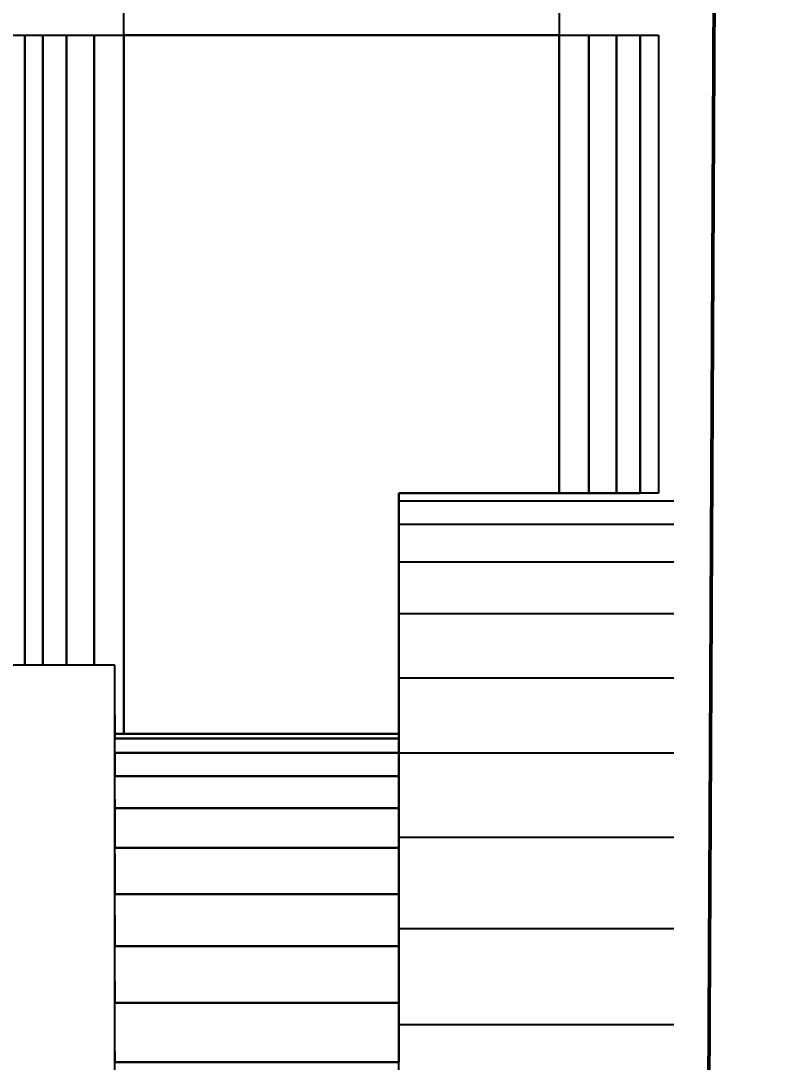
# Model space of a CAD drawing. Header units: millimetres. Extents: x 103208 to 171806, y -164 to 10038.
# Drawn here: x 109170.26 to 109174.55, y 7071.04 to 7076.86 of the extents above; entities that cross this region are included whole.
import ezdxf

# ---------------------------------------------------------------- set-up
doc = ezdxf.new("R2010")
doc.units = ezdxf.units.MM
doc.layers.add('Parede Baixa', color=5, linetype='Continuous', lineweight=50)
doc.layers.add('Piso', color=55, linetype='Continuous')
doc.styles.add('Valéria', font='romantic.ttf', dxfattribs={"height": 10})
doc.dimstyles.new('Cota - 50', dxfattribs={"dimtxt": 10, "dimasz": 5, "dimexe": 10, "dimexo": 20, "dimgap": 5, "dimtad": 1, "dimtxsty": 'Valéria', "dimblk": 'DOT', "dimcen": 0, "dimclrd": 12, "dimclre": 12, "dimclrt": 2, "dimazin": 2, "dimtfac": 1, "dimtix": 1, "dimtmove": 0, "dimatfit": 3, "dimldrblk": 'DOT', "dimfxl": 1, "dimarcsym": 0})

# ---------------------------------------------------------------- blocks, each defined once
blk = doc.blocks.new('_Dot')
at = {"color": 0, "linetype": 'ByBlock', "lineweight": -2}
blk.add_line((-0.5, 0), (-1, 0), dxfattribs=at)
at = {"color": 0, "linetype": 'ByBlock', "const_width": 0.5}
blk.add_lwpolyline([(-0.25, 0, 1), (0.25, 0, 1)], format="xyb", close=True, dxfattribs=at)
blk = doc.blocks.new('*D1195')
at = {"color": 12, "lineweight": -2, "transparency": 16777216}
for p, q in [((109154.5542, 7166.1057), (109145.4036, 7166.1057)), ((109155.4036, 7161.1057), (109155.4036, 6955.1839)), ((109153.525, 6950.1839), (109145.4036, 6950.1839))]:
    blk.add_line(p, q, dxfattribs=at)
at = {"layer": 'Defpoints', "color": 0, "transparency": 16777216}
for p in [(109174.5542, 7166.1057, -114808.7603), (109155.4036, 6950.1839), (109173.525, 6950.1839, 9825)]:
    blk.add_point(p, dxfattribs=at)
at = {"color": 12, "lineweight": -2, "transparency": 16777216, "xscale": 5, "yscale": 5, "zscale": 5}
for p, rotation in [((109155.4036, 7166.1057), 90), ((109155.4036, 6950.1839), 270)]:
    blk.add_blockref('_Dot', p, dxfattribs=dict(at, rotation=rotation))
at = {"color": 2, "transparency": 16777216, "insert": (109145.2556, 7058.1448), "char_height": 10, "attachment_point": 5, "rotation": 90, "style": 'Valéria'}
blk.add_mtext('216', dxfattribs=at)

msp = doc.modelspace()

# ---------------------------------------------------------------- hatches: boundary and pattern name
at = {"layer": 'Piso'}
h = msp.add_hatch(dxfattribs=at)
h.set_pattern_fill('ANSI37', color=256, scale=13.333333, angle=-45)
h.set_pattern_definition([(360, (-5584.31, 0), (3e-14, 42.333333), []), (90, (-5584.31, 0), (-42.333333, 3e-14), [])])
h.paths.add_polyline_path([(109095.70724, 7072.53175), (109095.79851, 7075.19891), (109095.98094, 7077.86139), (109096.39393, 7080.43647), (109097.17967, 7082.92327), (109098.32123, 7085.26814), (109099.01208, 7086.27779), (109024.17195, 7086.27779), (109023.9537, 7040.4907), (109173.952, 7039.77573), (109173.95394, 7040.18322), (109168.88034, 7040.18322), (109168.88034, 7040.21474), (109168.88034, 7042.3697), (109168.50817, 7042.62279), (109168.20521, 7042.98917), (109168.15479, 7043.08973), (109168.07314, 7043.21812), (109167.89677, 7043.7113), (109167.80608, 7044.34001), (109167.83023, 7044.34119), (109167.83023, 7060.80629), (109167.89677, 7061.26758), (109168.07314, 7061.76076), (109168.34514, 7062.18846), (109168.5677, 7062.38213), (109168.66852, 7062.49607), (109169.14438, 7062.71883), (109169.42953, 7062.74204), (109169.60138, 7062.76099), (109169.83528, 7062.486), (109169.88208, 7062.01685), (109169.625, 7061.68095), (109169.50182, 7061.72366), (109169.45173, 7061.71914), (109169.40564, 7061.71061), (109169.30514, 7061.66357), (109169.20663, 7061.5952), (109169.18814, 7061.575), (109169.10318, 7061.47225), (109169.02867, 7061.35509), (109168.97867, 7061.25804), (109168.9159, 7061.08575), (109168.87678, 7060.91459), (109168.86224, 7060.79215), (109168.85396, 7060.61801), (109168.85396, 7045.30322), (109173.97835, 7045.30322), (109174.0828, 7067.21856), (109173.81808, 7067.21856), (109173.81808, 7064.26797), (109173.76723, 7064.22895), (109173.60723, 7064.02043), (109173.26383, 7063.97522), (109170.62357, 7063.97522), (109170.23704, 7064.27182), (109170.19183, 7064.61522), (109170.19183, 7065.80868), (109167.98394, 7065.80868), (109167.6358, 7065.80868), (109167.6358, 7068.13522), (109165.07183, 7068.13522), (109165.07183, 7047.29221), (109113.93984, 7047.29221), (109113.571, 7047.31868), (109111.2831, 7047.45155), (109108.68002, 7048.00622), (109106.1891, 7048.94376), (109103.86631, 7050.2431), (109101.76383, 7051.87505), (109099.92892, 7053.80294), (109098.40279, 7055.98345), (109097.21975, 7058.36758), (109096.40638, 7060.90176), (109095.98094, 7063.52905), (109095.79851, 7066.19153), (109095.70724, 7068.85869), (109095.69583, 7070.19305)])
h.paths.add_polyline_path([(109110.8053, 7093.8674), (109113.40305, 7094.09823), (109165.07183, 7094.09823), (109165.07183, 7086.27779), (109174.17365, 7086.27779), (109174.2304, 7098.18278), (109124.23032, 7098.28527), (109124.55407, 7166.20822), (109121.16469, 7166.21517), (109121.15987, 7163.86231), (109115.55937, 7163.86231, -0.4037223), (109036.61042, 7087.7019), (109033.61042, 7087.7019), (109033.61042, 7091.7019), (109030.11042, 7091.7019), (109030.11042, 7090.2019, -0.3992018), (109029.19048, 7089.2019), (109027.11042, 7089.2019), (109026.11042, 7090.2019), (109025.96397, 7090.34835), (109025.61042, 7091.2019, -0.4142136), (109025.11042, 7091.7019), (109025.11042, 7094.2019, -0.4142136), (109025.61042, 7094.7019), (109025.96397, 7095.55546), (109027.11042, 7096.7019), (109029.11042, 7096.7019, -0.4142136), (109030.11042, 7095.7019), (109030.11042, 7094.2019), (109033.61042, 7094.2019), (109033.61042, 7164.69205), (109024.54571, 7164.69205), (109024.17195, 7086.27779), (109099.01208, 7086.27779), (109099.79396, 7087.42049), (109101.5661, 7089.33389), (109103.59942, 7090.96705), (109105.85003, 7092.28474), (109108.26939, 7093.25852)])
h.paths.add_polyline_path([(109115.55937, 7163.86231), (109115.69322, 7163.86231), (109115.69322, 7169.69205), (109034.6104, 7169.69205), (109033.6104, 7169.69205), (109033.6104, 7166.69205), (109036.61042, 7166.69205), (109036.61042, 7094.2019), (109040.11042, 7094.2019), (109040.11042, 7095.7019, -0.4142136), (109041.11042, 7096.7019), (109043.11042, 7096.7019), (109044.25687, 7095.55546), (109044.61042, 7094.7019, -0.4142136), (109045.11042, 7094.2019), (109045.11042, 7091.7019, -0.4142136), (109044.61042, 7091.2019), (109044.61042, 7094.7019), (109044.25687, 7095.55546), (109044.11042, 7095.7019), (109044.11042, 7090.2019), (109043.11042, 7089.2019), (109041.06629, 7089.2019, -0.4010609), (109040.11042, 7090.03391), (109040.11042, 7091.7019), (109036.61042, 7091.7019), (109036.61042, 7087.7019, 0.4037223)])
h.paths.add_polyline_path([(109036.60034, 7108.69263), (109116.55301, 7108.69263), (109116.55301, 7151.79388), (109036.60034, 7151.79388)], flags=25)

# ---------------------------------------------------------------- linework, layer by layer
at = {"layer": 'Parede Baixa'}
msp.add_line((109173.52496, 6950.18391, -114808.76029), (109174.55415, 7166.10573, -114808.76029), dxfattribs=at)
at = {"layer": 'Piso'}
for p, q in [((109172.36783, 7074.21522, -114808.76029), (109172.36783, 7074.17188, -114808.76029)), ((109173.26383, 7074.21522, -114808.76029), (109172.36783, 7074.21522, -114808.76029)), ((109173.42947, 7074.21522, -114808.76029), (109173.26383, 7074.21522, -114808.76029)), ((109173.58383, 7074.21522, -114808.76029), (109173.42947, 7074.21522, -114808.76029)), ((109173.71638, 7074.21522, -114808.76029), (109173.58383, 7074.21522, -114808.76029)), ((109172.36783, 7074.17188, -114808.76029), (109172.36783, 7074.04294, -114808.76029)), ((109172.36783, 7074.04294, -114808.76029), (109172.36783, 7073.83156, -114808.76029)), ((109172.36783, 7073.83156, -114808.76029), (109172.36783, 7073.54296, -114808.76029)), ((109172.36783, 7073.54296, -114808.76029), (109172.36783, 7073.18424, -114808.76029)), ((109170.27757, 7073.25522, -114808.76029), (109170.21364, 7073.25522, -114808.76029)), ((109170.37928, 7073.25522, -114808.76029), (109170.27757, 7073.25522, -114808.76029)), ((109170.51183, 7073.25522, -114808.76029), (109170.37928, 7073.25522, -114808.76029)), ((109170.66618, 7073.25522, -114808.76029), (109170.51183, 7073.25522, -114808.76029)), ((109170.78063, 7073.25522, -114808.76029), (109170.66618, 7073.25522, -114808.76029)), ((109170.78063, 7073.2237, -114808.76029), (109170.78063, 7073.25522, -114808.76029)), ((109170.78063, 7073.12993, -114808.76029), (109170.78063, 7073.2237, -114808.76029)), ((109172.36783, 7073.18424, -114808.76029), (109172.36783, 7072.87122, -114808.76029)), ((109170.78063, 7072.9762, -114808.76029), (109170.78063, 7073.12993, -114808.76029)), ((109170.78063, 7072.87122, -114808.76029), (109170.78063, 7072.9762, -114808.76029)), ((109170.83183, 7072.87122, -114808.76029), (109170.78063, 7072.87122, -114808.76029)), ((109170.78063, 7072.84443, -114808.76029), (109170.78063, 7072.87122, -114808.76029)), ((109172.36783, 7072.87122, -114808.76029), (109170.83183, 7072.87122, -114808.76029)), ((109172.36783, 7072.87122, -114808.76029), (109172.36783, 7072.84443, -114808.76029)), ((109170.78063, 7072.76472, -114808.76029), (109170.78063, 7072.84443, -114808.76029)), ((109172.36783, 7072.84443, -114808.76029), (109172.36783, 7072.76472, -114808.76029)), ((109170.78063, 7072.63405, -114808.76029), (109170.78063, 7072.76472, -114808.76029)), ((109172.36783, 7072.76472, -114808.76029), (109172.36783, 7072.63405, -114808.76029)), ((109170.78063, 7072.50541, -114808.76029), (109170.78063, 7072.63405, -114808.76029)), ((109172.36783, 7072.63405, -114808.76029), (109172.36783, 7072.45564, -114808.76029)), ((109170.78063, 7072.45564, -114808.76029), (109170.78063, 7072.50541, -114808.76029)), ((109170.78063, 7072.23389, -114808.76029), (109170.78063, 7072.45564, -114808.76029)), ((109172.36783, 7072.45564, -114808.76029), (109172.36783, 7072.29327, -114808.76029)), ((109172.36783, 7072.29327, -114808.76029), (109172.36783, 7072.23389, -114808.76029)), ((109170.78063, 7072.19995, -114808.76029), (109170.78063, 7072.23389, -114808.76029)), ((109172.36783, 7072.23389, -114808.76029), (109172.36783, 7071.97424, -114808.76029)), ((109170.78063, 7071.97424, -114808.76029), (109170.78063, 7072.19995, -114808.76029)), ((109170.78063, 7071.85744, -114808.76029), (109170.78063, 7071.97424, -114808.76029)), ((109172.36783, 7071.97424, -114808.76029), (109172.36783, 7071.78296, -114808.76029)), ((109170.78063, 7071.6831, -114808.76029), (109170.78063, 7071.85744, -114808.76029)), ((109172.36783, 7071.78296, -114808.76029), (109172.36783, 7071.6831, -114808.76029)), ((109170.78063, 7071.4863, -114808.76029), (109170.78063, 7071.6831, -114808.76029)), ((109172.36783, 7071.6831, -114808.76029), (109172.36783, 7071.36764, -114808.76029)), ((109170.78063, 7071.36764, -114808.76029), (109170.78063, 7071.4863, -114808.76029)), ((109170.78063, 7071.09569, -114808.76029), (109170.78063, 7071.36764, -114808.76029)), ((109172.36783, 7071.36764, -114808.76029), (109172.36783, 7071.24587, -114808.76029)), ((109172.36783, 7071.24587, -114808.76029), (109172.36783, 7071.03562, -114808.76029)), ((109170.78063, 7071.03562, -114808.76029), (109170.78063, 7071.09569, -114808.76029)), ((109170.78063, 7070.69522, -114808.76029), (109170.78063, 7071.03562, -114808.76029))]:
    msp.add_line(p, q, dxfattribs=at)
for points, invisible_edges in [([(109173.26383, 7076.77522, -114808.76029), (109170.83183, 7076.94087, -114808.76029), (109173.26383, 7076.94087, -114808.76029)], 1), ([(109170.83183, 7076.94087, -114808.76029), (109173.26383, 7076.77522, -114808.76029), (109170.83183, 7076.77522, -114808.76029)], 1), ([(109170.21364, 7073.25522, -114808.76029), (109170.27757, 7076.77522, -114808.76029), (109170.27757, 7073.25522, -114808.76029)], 1), ([(109170.27757, 7076.77522, -114808.76029), (109170.21364, 7073.25522, -114808.76029), (109170.21364, 7076.77522, -114808.76029)], 3), ([(109170.27757, 7073.25522, -114808.76029), (109170.37928, 7076.77522, -114808.76029), (109170.37928, 7073.25522, -114808.76029)], 1), ([(109170.37928, 7076.77522, -114808.76029), (109170.27757, 7073.25522, -114808.76029), (109170.27757, 7076.77522, -114808.76029)], 1), ([(109170.37928, 7073.25522, -114808.76029), (109170.51183, 7076.77522, -114808.76029), (109170.51183, 7073.25522, -114808.76029)], 1), ([(109170.51183, 7076.77522, -114808.76029), (109170.37928, 7073.25522, -114808.76029), (109170.37928, 7076.77522, -114808.76029)], 1), ([(109170.51183, 7073.25522, -114808.76029), (109170.66618, 7076.77522, -114808.76029), (109170.66618, 7073.25522, -114808.76029)], 1), ([(109170.66618, 7076.77522, -114808.76029), (109170.51183, 7073.25522, -114808.76029), (109170.51183, 7076.77522, -114808.76029)], 1), ([(109170.83183, 7076.77522, -114808.76029), (109170.78063, 7073.25522, -114808.76029), (109170.66618, 7076.77522, -114808.76029)], 3), ([(109170.66618, 7076.77522, -114808.76029), (109170.78063, 7073.25522, -114808.76029), (109170.66618, 7073.25522, -114808.76029)], 1), ([(109170.78063, 7072.87122, -114808.76029), (109170.83183, 7076.77522, -114808.76029), (109170.83183, 7072.87122, -114808.76029)], 1), ([(109173.26383, 7076.77522, -114808.76029), (109172.36783, 7074.21522, -114808.76029), (109170.83183, 7076.77522, -114808.76029)], 3), ([(109170.83183, 7076.77522, -114808.76029), (109172.36783, 7074.21522, -114808.76029), (109170.83183, 7072.87122, -114808.76029)], 3), ([(109172.36783, 7074.21522, -114808.76029), (109173.26383, 7076.77522, -114808.76029), (109173.26383, 7074.21522, -114808.76029)], 1), ([(109173.26383, 7074.21522, -114808.76029), (109173.42947, 7076.77522, -114808.76029), (109173.42947, 7074.21522, -114808.76029)], 1), ([(109173.42947, 7076.77522, -114808.76029), (109173.26383, 7074.21522, -114808.76029), (109173.26383, 7076.77522, -114808.76029)], 1), ([(109173.42947, 7074.21522, -114808.76029), (109173.58383, 7076.77522, -114808.76029), (109173.58383, 7074.21522, -114808.76029)], 1), ([(109173.58383, 7076.77522, -114808.76029), (109173.42947, 7074.21522, -114808.76029), (109173.42947, 7076.77522, -114808.76029)], 1), ([(109173.58383, 7074.21522, -114808.76029), (109173.71638, 7076.77522, -114808.76029), (109173.71638, 7074.21522, -114808.76029)], 1), ([(109173.71638, 7076.77522, -114808.76029), (109173.58383, 7074.21522, -114808.76029), (109173.58383, 7076.77522, -114808.76029)], 1), ([(109173.71638, 7074.21522, -114808.76029), (109173.81808, 7076.77522, -114808.76029), (109173.81808, 7074.21522, -114808.76029)], 1), ([(109173.81808, 7076.77522, -114808.76029), (109173.71638, 7074.21522, -114808.76029), (109173.71638, 7076.77522, -114808.76029)], 1), ([(109172.36783, 7074.17188, -114808.76029), (109170.83183, 7072.87122, -114808.76029), (109172.36783, 7074.21522, -114808.76029)], 3), ([(109173.71638, 7074.21522, -114808.76029), (109172.36783, 7074.17188, -114808.76029), (109173.58383, 7074.21522, -114808.76029)], 3), ([(109173.58383, 7074.21522, -114808.76029), (109172.36783, 7074.17188, -114808.76029), (109173.42947, 7074.21522, -114808.76029)], 3), ([(109173.42947, 7074.21522, -114808.76029), (109172.36783, 7074.17188, -114808.76029), (109173.26383, 7074.21522, -114808.76029)], 3), ([(109173.26383, 7074.21522, -114808.76029), (109172.36783, 7074.17188, -114808.76029), (109172.36783, 7074.21522, -114808.76029)], 1), ([(109172.36783, 7074.04294, -114808.76029), (109170.83183, 7072.87122, -114808.76029), (109172.36783, 7074.17188, -114808.76029)], 3), ([(109173.90383, 7074.17188, -114808.76029), (109172.36783, 7074.04294, -114808.76029), (109172.36783, 7074.17188, -114808.76029)], 1), ([(109172.36783, 7073.83156, -114808.76029), (109170.83183, 7072.87122, -114808.76029), (109172.36783, 7074.04294, -114808.76029)], 3), ([(109173.90383, 7074.04294, -114808.76029), (109172.36783, 7073.83156, -114808.76029), (109172.36783, 7074.04294, -114808.76029)], 1), ([(109172.36783, 7073.54296, -114808.76029), (109170.83183, 7072.87122, -114808.76029), (109172.36783, 7073.83156, -114808.76029)], 3), ([(109173.90383, 7073.83156, -114808.76029), (109172.36783, 7073.54296, -114808.76029), (109172.36783, 7073.83156, -114808.76029)], 1), ([(109172.36783, 7073.18424, -114808.76029), (109170.83183, 7072.87122, -114808.76029), (109172.36783, 7073.54296, -114808.76029)], 3), ([(109173.90383, 7073.54296, -114808.76029), (109172.36783, 7073.18424, -114808.76029), (109172.36783, 7073.54296, -114808.76029)], 1), ([(109170.78063, 7073.25522, -114808.76029), (109170.78063, 7072.87122, -114808.76029), (109170.78063, 7072.9762, -114808.76029)], 13), ([(109170.78063, 7073.25522, -114808.76029), (109170.78063, 7072.9762, -114808.76029), (109170.78063, 7073.12993, -114808.76029)], 13), ([(109170.78063, 7073.25522, -114808.76029), (109170.78063, 7073.12993, -114808.76029), (109170.78063, 7073.2237, -114808.76029)], 1), ([(109170.83183, 7072.87122, -114808.76029), (109172.36783, 7073.18424, -114808.76029), (109172.36783, 7072.87122, -114808.76029)], 1), ([(109173.90383, 7073.18424, -114808.76029), (109172.36783, 7072.76472, -114808.76029), (109172.36783, 7073.18424, -114808.76029)], 3), ([(109172.36783, 7073.18424, -114808.76029), (109172.36783, 7072.76472, -114808.76029), (109172.36783, 7072.84443, -114808.76029)], 13), ([(109172.36783, 7073.18424, -114808.76029), (109172.36783, 7072.84443, -114808.76029), (109172.36783, 7072.87122, -114808.76029)], 1), ([(109170.78063, 7072.87122, -114808.76029), (109164.25263, 7072.7663, -114808.76029), (109170.78063, 7072.9762, -114808.76029)], 3), ([(109170.78063, 7072.84443, -114808.76029), (109164.25263, 7072.7663, -114808.76029), (109170.78063, 7072.87122, -114808.76029)], 3), ([(109170.78063, 7072.84443, -114808.76029), (109172.36783, 7072.87122, -114808.76029), (109172.36783, 7072.84443, -114808.76029)], 1), ([(109172.36783, 7072.87122, -114808.76029), (109170.78063, 7072.84443, -114808.76029), (109170.83183, 7072.87122, -114808.76029)], 3), ([(109170.83183, 7072.87122, -114808.76029), (109170.78063, 7072.84443, -114808.76029), (109170.78063, 7072.87122, -114808.76029)], 1), ([(109170.78063, 7072.76472, -114808.76029), (109172.36783, 7072.84443, -114808.76029), (109172.36783, 7072.76472, -114808.76029)], 1), ([(109172.36783, 7072.84443, -114808.76029), (109170.78063, 7072.76472, -114808.76029), (109170.78063, 7072.84443, -114808.76029)], 1), ([(109170.78063, 7072.63405, -114808.76029), (109164.25263, 7072.50541, -114808.76029), (109170.78063, 7072.76472, -114808.76029)], 3), ([(109170.78063, 7072.63405, -114808.76029), (109172.36783, 7072.76472, -114808.76029), (109172.36783, 7072.63405, -114808.76029)], 1), ([(109172.36783, 7072.76472, -114808.76029), (109170.78063, 7072.63405, -114808.76029), (109170.78063, 7072.76472, -114808.76029)], 1), ([(109173.90383, 7072.76423, -114808.76029), (109172.36783, 7072.29327, -114808.76029), (109172.36783, 7072.76472, -114808.76029)], 3), ([(109172.36783, 7072.76472, -114808.76029), (109172.36783, 7072.29327, -114808.76029), (109172.36783, 7072.45564, -114808.76029)], 13), ([(109172.36783, 7072.76472, -114808.76029), (109172.36783, 7072.45564, -114808.76029), (109172.36783, 7072.63405, -114808.76029)], 1), ([(109170.78063, 7072.45564, -114808.76029), (109172.36783, 7072.63405, -114808.76029), (109172.36783, 7072.45564, -114808.76029)], 1), ([(109172.36783, 7072.63405, -114808.76029), (109170.78063, 7072.45564, -114808.76029), (109170.78063, 7072.63405, -114808.76029)], 3), ([(109170.78063, 7072.63405, -114808.76029), (109170.78063, 7072.45564, -114808.76029), (109170.78063, 7072.50541, -114808.76029)], 1), ([(109170.78063, 7072.45564, -114808.76029), (109164.25263, 7072.19995, -114808.76029), (109170.78063, 7072.50541, -114808.76029)], 3), ([(109170.78063, 7072.23389, -114808.76029), (109164.25263, 7072.19995, -114808.76029), (109170.78063, 7072.45564, -114808.76029)], 3), ([(109172.36783, 7072.29327, -114808.76029), (109170.78063, 7072.23389, -114808.76029), (109172.36783, 7072.45564, -114808.76029)], 3), ([(109172.36783, 7072.45564, -114808.76029), (109170.78063, 7072.23389, -114808.76029), (109170.78063, 7072.45564, -114808.76029)], 1), ([(109170.78063, 7072.23389, -114808.76029), (109172.36783, 7072.29327, -114808.76029), (109172.36783, 7072.23389, -114808.76029)], 1), ([(109173.90383, 7072.29327, -114808.76029), (109172.36783, 7071.78296, -114808.76029), (109172.36783, 7072.29327, -114808.76029)], 3), ([(109172.36783, 7072.29327, -114808.76029), (109172.36783, 7071.78296, -114808.76029), (109172.36783, 7071.97424, -114808.76029)], 13), ([(109172.36783, 7072.29327, -114808.76029), (109172.36783, 7071.97424, -114808.76029), (109172.36783, 7072.23389, -114808.76029)], 1), ([(109170.78063, 7071.97424, -114808.76029), (109172.36783, 7072.23389, -114808.76029), (109172.36783, 7071.97424, -114808.76029)], 1), ([(109172.36783, 7072.23389, -114808.76029), (109170.78063, 7071.97424, -114808.76029), (109170.78063, 7072.23389, -114808.76029)], 3), ([(109170.78063, 7072.23389, -114808.76029), (109170.78063, 7071.97424, -114808.76029), (109170.78063, 7072.19995, -114808.76029)], 1), ([(109170.78063, 7071.97424, -114808.76029), (109164.25263, 7071.85744, -114808.76029), (109170.78063, 7072.19995, -114808.76029)], 3), ([(109172.36783, 7071.78296, -114808.76029), (109170.78063, 7071.6831, -114808.76029), (109172.36783, 7071.97424, -114808.76029)], 3), ([(109172.36783, 7071.97424, -114808.76029), (109170.78063, 7071.6831, -114808.76029), (109170.78063, 7071.97424, -114808.76029)], 3), ([(109170.78063, 7071.97424, -114808.76029), (109170.78063, 7071.6831, -114808.76029), (109170.78063, 7071.85744, -114808.76029)], 1), ([(109170.78063, 7071.6831, -114808.76029), (109164.25263, 7071.4863, -114808.76029), (109170.78063, 7071.85744, -114808.76029)], 3), ([(109170.78063, 7071.6831, -114808.76029), (109172.36783, 7071.78296, -114808.76029), (109172.36783, 7071.6831, -114808.76029)], 1), ([(109173.90383, 7071.78296, -114808.76029), (109172.36783, 7071.24587, -114808.76029), (109172.36783, 7071.78296, -114808.76029)], 3), ([(109172.36783, 7071.78296, -114808.76029), (109172.36783, 7071.24587, -114808.76029), (109172.36783, 7071.36764, -114808.76029)], 13), ([(109172.36783, 7071.78296, -114808.76029), (109172.36783, 7071.36764, -114808.76029), (109172.36783, 7071.6831, -114808.76029)], 1), ([(109170.78063, 7071.36764, -114808.76029), (109172.36783, 7071.6831, -114808.76029), (109172.36783, 7071.36764, -114808.76029)], 1), ([(109172.36783, 7071.6831, -114808.76029), (109170.78063, 7071.36764, -114808.76029), (109170.78063, 7071.6831, -114808.76029)], 3), ([(109170.78063, 7071.6831, -114808.76029), (109170.78063, 7071.36764, -114808.76029), (109170.78063, 7071.4863, -114808.76029)], 1), ([(109170.78063, 7071.36764, -114808.76029), (109164.25263, 7071.09569, -114808.76029), (109170.78063, 7071.4863, -114808.76029)], 3), ([(109172.36783, 7071.24587, -114808.76029), (109170.78063, 7071.03562, -114808.76029), (109172.36783, 7071.36764, -114808.76029)], 3), ([(109172.36783, 7071.36764, -114808.76029), (109170.78063, 7071.03562, -114808.76029), (109170.78063, 7071.36764, -114808.76029)], 3), ([(109170.78063, 7071.36764, -114808.76029), (109170.78063, 7071.03562, -114808.76029), (109170.78063, 7071.09569, -114808.76029)], 1), ([(109170.78063, 7071.03562, -114808.76029), (109172.36783, 7071.24587, -114808.76029), (109172.36783, 7071.03562, -114808.76029)], 1), ([(109173.90383, 7071.24587, -114808.76029), (109172.36783, 7070.69522, -114808.76029), (109172.36783, 7071.24587, -114808.76029)], 3), ([(109172.36783, 7071.24587, -114808.76029), (109172.36783, 7070.69522, -114808.76029), (109172.36783, 7071.03562, -114808.76029)], 1), ([(109170.78063, 7071.03562, -114808.76029), (109164.25263, 7070.69522, -114808.76029), (109170.78063, 7071.09569, -114808.76029)], 3), ([(109172.36783, 7071.03562, -114808.76029), (109170.78063, 7070.69522, -114808.76029), (109170.78063, 7071.03562, -114808.76029)], 1)]:
    msp.add_3dface(points, dxfattribs=dict(at, invisible_edges=invisible_edges))

# ---------------------------------------------------------------- dimensions: what is measured, and where the dimension line sits
dim = msp.add_linear_dim(base=(109155.40355, 6950.18391), p1=(109174.55415, 7166.10573, -114808.76029), p2=(109173.52496, 6950.18391, 9825), angle=90, text='216', dimstyle='Cota - 50')
dim.commit()
dim.dimension.update_dxf_attribs({"geometry": '*D1195', "text_midpoint": (109145.25562, 7058.14482)})

doc.saveas('drawing.dxf')
